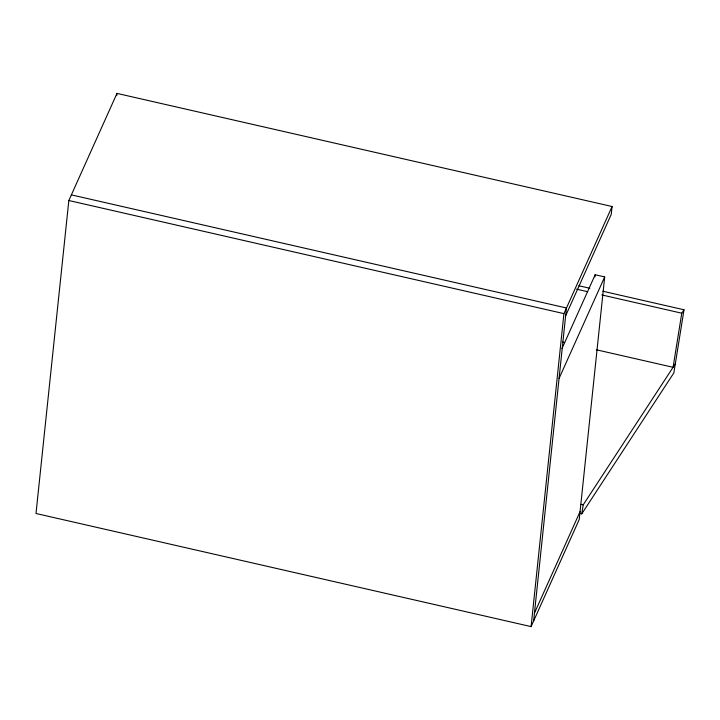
<?xml version="1.0" encoding="UTF-8"?>
<svg xmlns="http://www.w3.org/2000/svg" width="720" height="720" viewBox="0 0 720 720"><rect width="100%" height="100%" fill="white"/><g stroke="black" fill="none" stroke-linecap="round" stroke-linejoin="round"><path stroke-width="1.08" d="M565.641 315.819L611.253 214.326L612.072 206.505L116.982 93.393L68.832 200.52L36 513.495L531.09 626.607L579.24 519.48L604.683 276.921L595.161 274.743L561.996 348.561M116.748 95.625L116.982 93.393M531.09 626.607L563.931 313.632L612.072 206.505M533.628 620.973L566.46 307.989L71.37 194.877M594.927 276.984L595.161 274.743M579.582 513.342L581.769 513.846L583.218 504.828L675.306 363.879M602.946 291.258L684 309.78L681.768 313.2L673.074 367.299L596.403 349.785M684 309.78L673.857 372.897L581.769 513.846M559.071 378.414L604.683 276.921M534.447 613.143L580.059 511.659M578.844 285.75L589.797 288.252M576.612 289.17L587.565 291.681M601.803 294.93L681.768 313.2M68.832 200.52L563.931 313.632M562.446 342.027L564.633 342.522M581.031 504.324L583.218 504.828"/></g></svg>
